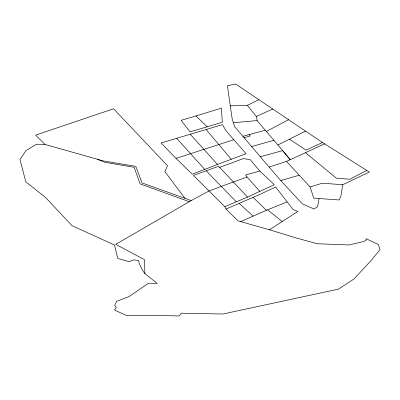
<?xml version="1.0" encoding="UTF-8"?>
<svg xmlns="http://www.w3.org/2000/svg" width="400" height="400" viewBox="0 0 400 400"><rect width="100%" height="100%" fill="white"/><g stroke="black" fill="none" stroke-linecap="round" stroke-linejoin="round"><path stroke-width="0.6" d="M342.695 184.755L341.005 195.71L339.185 199.96L313.735 198.14L310.105 186.945L286.51 161.435L269.09 167.04L234.535 126.525L232.11 118.52L227.405 85.76L235.665 84.04L322.475 142.525L369.315 172.06L342.695 184.755L322.455 183.19L310.105 186.945M319.04 198.61L317.645 206.495L314.135 209.06L302.3 203.845L280.77 180.59L269.09 167.04M226.02 209.065L237.99 220.845L269.44 229.78L297.875 211.455L293.04 209.47L275.645 187.015L259.175 194.73L226.02 209.065L224.825 206.7L193.435 175.445L218.585 166.26L247.55 197.07L274.3 184.72L259.83 171.005L250.23 159.69L243.395 158.59L219.63 167.4M233.41 122.715L257.22 120.575L256.355 116.485L247.345 105.345L230.295 105.87M259.84 191.365L247.035 177.04L221.36 186.38L208.85 191.095L191.215 200.57L115.73 244.365L144.55 259.755L144.875 273.635L157.17 283.385L148.61 283.185L129.235 296.47L116.6 301.37L114.69 305.41L116.28 307.495L114.495 310.06L126.375 315.43L159.62 315.47L179.315 315.96L181.23 313.18L222.9 314.01L338.47 289.13L354.045 278.95L371.265 260.345L380 249.65L378.375 244.59L366 238.635L366.06 240.415L363.14 241.665L348.845 244.955L317.26 243.745L295.915 237.875L269.44 229.78M257.05 120.68L266.37 131.425L288.6 119.685M366.775 170.455L349.825 179.255L336.365 178.175L305.495 152.69L286.51 161.435M266.37 131.425L277.875 144.98L305.555 131.11M247.345 105.345L258.915 99.625M322.475 142.525L306.055 150.155L289.465 139.155M305.495 152.69L324.57 143.86M256.355 116.485L272.815 108.995M240.705 221.615L266.39 210.27L287.05 201.96M224.825 206.7L247.55 197.07M217.51 164.445L192.305 174.175L176.015 158.4L161.095 142.96L222.485 124.6L225.885 130.63L246.055 153.705L217.51 164.445L190.28 134.3M233.785 139.73L176.015 158.4M195.98 115.955L221.4 108.165L222.325 122.22L207.19 126.825L189.96 131.855L181.12 120.32L195.98 115.955L207.19 126.825M244.025 137.81L250.2 135.93L249.145 134.575L242.85 136.325M280.77 180.59L299.22 175.22M251.53 146.575L273.795 140.325M259.83 171.005L245.6 175L247.035 177.04M260.46 156.755L282.6 150.6L290.27 159.705L277.875 144.98M249.145 134.575L265.17 130.26M191.215 200.57L142.025 182.94L135.84 166.385L103.25 160.905L44.99 144.435L36.51 144.22L26.015 150.525L20 159.545L25.795 181.84L45.485 197.41L71.955 225.635L114.55 245.05L117.7 258.425L129.325 261.73L133.7 259.82L138.805 260.585L139.11 263.255L142.59 270.385L144.875 273.635M189.285 201.69L140.065 183.85L134.135 167.305L104.77 162.265L97.395 159.285M267.775 209.91L282.2 221.52M239.205 203.365L253.045 216.13M253.07 197.37L266.39 210.27M44.99 144.435L35.67 135.105L113.555 108.8L167.525 165.73L164.86 171.535L184.93 198.32M206.125 170.74L236.165 201.72M204.72 169.385L176.71 138.335M231.255 159.295L206.17 129.615"/></g></svg>
